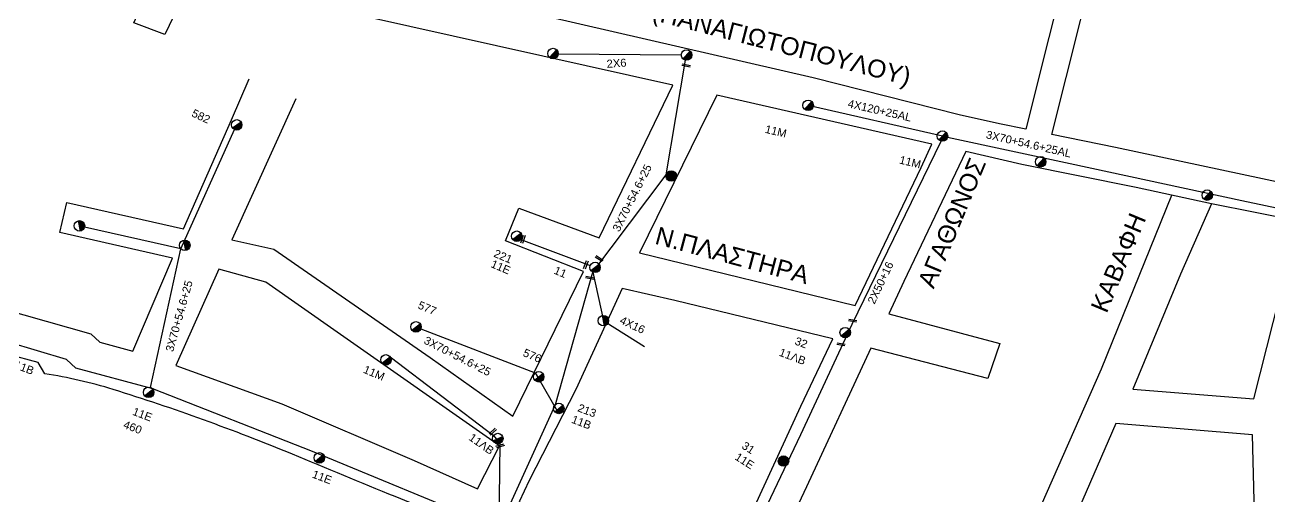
# Model space of a CAD drawing. Header units: millimetres. Extents: x 6950 to 9601, y 853 to 1951.
# Drawn here: x 8405.1 to 8685, y 1075.3 to 1181.2 of the extents above; entities that cross this region are included whole.
import ezdxf

# ---------------------------------------------------------------- set-up
doc = ezdxf.new("R2010")
doc.units = ezdxf.units.MM
for name, color, linetype in [('Άγνωστα', 7, 'Continuous'), ('Εναέρια παροχή ΧΤ 4x16', 7, 'SYN_LINE'), ('Μηχανική τομή', 7, 'Continuous'), ('Στύλος Ξύλινος', 7, 'Continuous'), ('Στύλος Ξύλινος @ 1', 7, 'Continuous'), ('Στύλος ΦΜ', 7, 'Continuous'), ('Στύλος ΦΜ @ 1', 7, 'Continuous'), ('Συνεστραμμένα ΧΤ   3x70+54.6+25 AL', 7, 'SYN_LINE'), ('Συνεστραμμένα ΧΤ   4x120+25 AL', 7, 'SYN_LINE'), ('Υπόβαθρο ΔΕΗ', 7, 'Continuous')]:
    doc.layers.add(name, color=color, linetype=linetype)
doc.styles.add('arial', font='ARIAL.TTF')
doc.styles.get("Standard").update_dxf_attribs({"font": 'ARIAL.TTF'})
doc.linetypes.add('SYN_LINE', pattern='A,0.5,-0.0001,["/\\/\\/\\/",Standard,S=0.1,R=0,X=0,Y=-0.05],-0.25', length=0.7501)

# ---------------------------------------------------------------- blocks, each defined once
blk = doc.blocks.new('ΜΗΧΑΝΙΚΗ ΤΟΜΗ')
at = {"layer": 'Μηχανική τομή', "ltscale": 40}
for p, q in [((-1.89, 0.78), (1.89, 0.78)), ((1.89, 0), (-1.89, 0))]:
    blk.add_line(p, q, dxfattribs=at)
blk = doc.blocks.new('ΥΠΑΡΧΩΝ ΤΣΙΜΕΝΤΕΝΙΟΣ ΣΤΥΛΟΣ')
at = {"layer": 'Στύλος ΦΜ'}
blk.add_hatch(color=7, dxfattribs=at).paths.add_polyline_path([(-1.29, -2.28, 0.574793), (2.62, 0, 0.268822), (1.3, 2.27)])
at = {"layer": 'Στύλος ΦΜ', "color": 7}
blk.add_line((-1.29, -2.28), (1.3, 2.27), dxfattribs=at)
blk.add_circle((0, 0), 2.62, dxfattribs=at)
at = {"layer": 'Στύλος ΦΜ', "flags": 4}
for tag, p in [('ΤΥΠΟΣ', (-4.91, 3.03)), ('ΑΡΙΘΜΟΣ', (-4.68, 8.05))]:
    blk.add_attdef(tag, p, '', height=4, dxfattribs=at)
blk = doc.blocks.new('ΥΠΑΡΧΩΝ ΞΥΛΙΝΟΣ ΣΤΥΛΟΣ')
at = {"layer": 'Στύλος Ξύλινος'}
h = blk.add_hatch(color=7, dxfattribs=at)
h.paths.add_polyline_path([(-2.62, 0, 0.270008), (-1.29, -2.28), (1.3, 2.27, 0.576266)])
h.paths.add_polyline_path([(-1.29, -2.28, 0.574793), (2.62, 0, 0.268822), (1.3, 2.27)])
at = {"layer": 'Στύλος Ξύλινος', "color": 7}
blk.add_line((-1.29, -2.28), (1.3, 2.27), dxfattribs=at)
blk.add_circle((0, 0), 2.62, dxfattribs=at)
at = {"layer": 'Στύλος Ξύλινος', "flags": 4}
for tag, p in [('ΑΡΙΘΜΟΣ', (-4.91, 8.6)), ('ΤΥΠΟΣ', (-4.85, 3.39))]:
    blk.add_attdef(tag, p, '', height=4, dxfattribs=at)

msp = doc.modelspace()

# ---------------------------------------------------------------- linework, layer by layer
at = {"layer": 'Άγνωστα', "color": 85}
for points in [[(8525.1, 1174.72), (8552.78, 1174.47)], [(8562.54, 1053.07), (8579.66, 1089.11), (8591.22, 1113.96), (8611.27, 1155.08)]]:
    msp.add_lwpolyline(points, dxfattribs=at)
at = {"layer": 'Συνεστραμμένα ΧΤ   3x70+54.6+25 AL', "color": 85, "linetype": 'SYN_LINE', "ltscale": 20}
for points in [[(8512.14, 1068.64), (8524.46, 1095.88), (8532.91, 1125.61), (8549.35, 1147.48), (8553.76, 1173.3)], [(8516.65, 1132.94), (8532.27, 1127.11)], [(8494.18, 1112.86), (8519.9, 1102.95), (8520.6, 1101.85)], [(8487.27, 1106.61), (8510.55, 1088.92), (8511.93, 1087.12), (8511.74, 1068.71)]]:
    msp.add_lwpolyline(points, dxfattribs=at)
at = {"layer": 'Συνεστραμμένα ΧΤ   3x70+54.6+25 AL', "color": 1, "linetype": 'SYN_LINE', "ltscale": 20}
for points in [[(8433.36, 1099.7), (8440.18, 1130.89), (8452.28, 1157.67)], [(8440.18, 1130.89), (8418.52, 1135.77)], [(8510.86, 1068.33), (8469.8, 1085.33), (8433.85, 1099.35), (8416.56, 1104.03), (8414.43, 1105.97), (8401.37, 1109.86)]]:
    msp.add_lwpolyline(points, dxfattribs=at)
at = {"layer": 'Συνεστραμμένα ΧΤ   3x70+54.6+25 AL', "color": 85, "ltscale": 20}
msp.add_lwpolyline([(8612.69, 1155.95), (8640.26, 1150.04), (8678.89, 1141.74), (8700.19, 1137.22)], dxfattribs=at)
at = {"layer": 'Συνεστραμμένα ΧΤ   3x70+54.6+25 AL', "color": 85, "linetype": 'SYN_LINE', "ltscale": 12}
msp.add_lwpolyline([(8532.91, 1125.61), (8535.26, 1114.71), (8535.77, 1114.39)], dxfattribs=at)
at = {"layer": 'Συνεστραμμένα ΧΤ   3x70+54.6+25 AL', "color": 85, "linetype": 'SYN_LINE', "ltscale": 10}
msp.add_lwpolyline([(8535.77, 1114.39), (8544.54, 1108.89)], dxfattribs=at)
at = {"layer": 'Συνεστραμμένα ΧΤ   3x70+54.6+25 AL', "color": 85, "linetype": 'SYN_LINE', "ltscale": 8}
msp.add_lwpolyline([(8520.6, 1101.85), (8524.83, 1094.46)], dxfattribs=at)
at = {"layer": 'Συνεστραμμένα ΧΤ   4x120+25 AL', "color": 85, "ltscale": 20}
msp.add_line((8611.54, 1156.22), (8581.32, 1163.13), dxfattribs=at)
at = {"layer": 'Υπόβαθρο ΔΕΗ'}
for points in [[(8516.2, 1139.99), (8534.29, 1133.37), (8550.88, 1167.64), (8481.93, 1183.02), (8506.87, 1256.69), (8506.87, 1256.69), (8506.87, 1256.69), (8506.87, 1256.69), (8475.04, 1263.48), (8463.11, 1236.95), (8445.37, 1197.35), (8436.56, 1179.03), (8429.58, 1181.68), (8448.5, 1223.16), (8463.4, 1255.84), (8467.34, 1264.93), (8420.92, 1275.06), (8413.79, 1276.51), (8382.01, 1281.66)], [(8677.28, 1204.09), (8688, 1248.93), (8690.04, 1257.2), (8715.16, 1253.07), (8721.39, 1251.81), (8714.79, 1225.3), (8705.51, 1189.63), (8697.57, 1158.96), (8693.72, 1144.42), (8650.45, 1153.64), (8636.17, 1156.55), (8662.07, 1259.75), (8680.6, 1257.94), (8682.81, 1257.75), (8676.55, 1233.15), (8670.12, 1205.08)], [(8399.81, 1117.44), (8419.92, 1111.77), (8421.99, 1109.88), (8429.39, 1107.88), (8438.28, 1128.77), (8412.98, 1134.53), (8414.51, 1141.28), (8440.81, 1135.36), (8451.58, 1159.84), (8455.57, 1169.08)], [(8466.07, 1164.61), (8451.63, 1132.91), (8461.1, 1130.8), (8496.31, 1106.41), (8514.88, 1093.25), (8530.76, 1125.8), (8513.25, 1132.65), (8516.2, 1139.99)], [(8609.16, 1154.37), (8560.81, 1165.41), (8543.41, 1129.98), (8591.9, 1118.1), (8606.79, 1149.17), (8609.16, 1154.37)], [(8459.27, 1123.39), (8448.71, 1126.27), (8439.08, 1104.62), (8462.87, 1095.99), (8492.68, 1083.26), (8506.96, 1076.92), (8511.87, 1086.6), (8475.34, 1112.12), (8459.27, 1123.39)]]:
    msp.add_lwpolyline(points, dxfattribs=at)
msp.add_lwpolyline([(8630.28, 1157.75), (8624.35, 1158.96), (8615.33, 1160.99), (8582.43, 1169.33), (8522.43, 1183.11), (8495.91, 1188.95), (8517.15, 1255.41), (8517.15, 1255.41), (8568.95, 1257.62), (8630.96, 1260.36), (8645.55, 1261.37), (8656.03, 1260.34)], close=True, dxfattribs=at)
for points in [[(8672.11, 1140.99), (8665.14, 1125.17), (8654.39, 1099.32), (8681.59, 1097.11), (8691.72, 1137.11), (8672.11, 1140.99), (8655.14, 1144.69), (8629.4, 1149.86), (8616.84, 1152.73), (8602.85, 1123.53), (8599.51, 1116.23), (8624.46, 1109.6), (8621.73, 1101.73), (8595.44, 1108.52), (8580.97, 1077.38), (8572.58, 1059.54), (8580.48, 1060.01, 0.03397), (8598.55, 1062.31, -0.078844), (8628.96, 1062.31), (8647.33, 1103.91), (8663.13, 1142.95)], [(8586.87, 1110.63), (8551.32, 1119.23), (8539.45, 1121.96), (8529.08, 1099.26), (8518.59, 1078.75), (8516.34, 1073.99), (8540.79, 1064.79, 0.041432), (8549.49, 1062.31, 0.000199), (8563.17, 1059.63), (8579.7, 1095.5), (8586.87, 1110.63)], [(8481.97, 1024.29), (8494.55, 1050.17), (8503.48, 1068.92), (8488.41, 1075.14, 0.000115), (8465.28, 1084.68, 0.022374), (8424.96, 1099.24, 0.0384), (8409.55, 1102.76), (8408.05, 1105.3), (8401.44, 1107.14), (8390.52, 1082.2), (8383.61, 1065.56), (8419.87, 1050.16), (8383.61, 1065.56), (8481.97, 1024.29), (8481.97, 1024.29)]]:
    msp.add_lwpolyline(points, format="xyb", dxfattribs=at)
msp.add_lwpolyline([(8681.29, 1089.05), (8650.58, 1091.57), (8637.24, 1060.83, -0.060493), (8682.06, 1059.51)], format="xyb", close=True, dxfattribs=at)

# ---------------------------------------------------------------- block references
at = {"layer": 'Μηχανική τομή'}
for p, xscale, yscale, zscale, rotation in [((8553.89, 1172.28), 0.4999999999999999, 0.4999999999999999, 0.4999999999999999, 169.57116670519), ((8517.33, 1132.95), 0.4999999999999996, 0.4999999999999996, 0.4999999999999996, 70.95392755448539), ((8531.49, 1127.22), 0.4999999999999996, 0.4999999999999996, 0.4999999999999996, 70.95392755448539), ((8534.41, 1128.83), 0.4999999999999999, 0.4999999999999999, 0.4999999999999999, 147.6172721590825), ((8532.22, 1124.54), 0.4999999999999999, 0.4999999999999999, 0.4999999999999999, 169.57116670519), ((8591.38, 1114.91), 0.4999999999999999, 0.4999999999999999, 0.4999999999999999, 169.57116670519), ((8588.75, 1109.58), 0.4999999999999999, 0.4999999999999999, 0.4999999999999999, 169.57116670519), ((8510.22, 1089.9), 0.4999999999999999, 0.4999999999999999, 0.4999999999999999, 222.3524473034767), ((8511.97, 1086.75), 0.4999999999999998, 0.4999999999999998, 0.4999999999999998, 196.8079120422117)]:
    msp.add_blockref('ΜΗΧΑΝΙΚΗ ΤΟΜΗ', p, dxfattribs=dict(at, xscale=xscale, yscale=yscale, zscale=zscale, rotation=rotation))
at = {"layer": 'Στύλος Ξύλινος @ 1', "ltscale": 40, "xscale": 0.449999999999818, "yscale": 0.449999999999818, "zscale": 0.449999999999818, "rotation": 348.1169651203148}
msp.add_blockref('ΥΠΑΡΧΩΝ ΞΥΛΙΝΟΣ ΣΤΥΛΟΣ', (8550.51, 1147.24), dxfattribs=at)
at = {"layer": 'Στύλος Ξύλινος @ 1', "ltscale": 40}
ref = msp.add_blockref('ΥΠΑΡΧΩΝ ΞΥΛΙΝΟΣ ΣΤΥΛΟΣ', (8575.78, 1083.14), dxfattribs=dict(at, xscale=0.449999999999818, yscale=0.449999999999818, zscale=0.449999999999818, rotation=327.3728216567335))
ref.add_attrib('ΤΥΠΟΣ', '31', (8566.21, 1086.13), dxfattribs={"layer": 'Στύλος Ξύλινος', "height": 1.8, "rotation": 327.3728, "flags": 4})
ref.add_attrib('ΑΡΙΘΜΟΣ', '11E', (8564.67, 1083.62), dxfattribs={"layer": 'Στύλος Ξύλινος', "height": 1.8, "rotation": 327.3728, "flags": 4})
at = {"layer": 'Στύλος ΦΜ @ 1', "ltscale": 40}
for p, xscale, yscale, zscale, rotation in [((8523.92, 1174.78), 0.4499999999998182, 0.4499999999998182, 0.4499999999998182, 346.5061005695495), ((8553.96, 1174.46), 0.4499999999998182, 0.4499999999998182, 0.4499999999998182, 346.5061005695495), ((8633.64, 1150.44), 0.4499999999998182, 0.4499999999998182, 0.4499999999998182, 346.5061005695495), ((8671.13, 1142.94), 0.4499999999998182, 0.4499999999998182, 0.4499999999998182, 346.5061005695495), ((8417.37, 1136.03), 0.4499999999998183, 0.4499999999998183, 0.4499999999998183, 41.01183998510068), ((8441.07, 1131.66), 0.4499999999998183, 0.4499999999998183, 0.4499999999998183, 41.01183998510068), ((8535.26, 1114.71), 0.4499999999998183, 0.4499999999998183, 0.4499999999998183, 41.01183998510068)]:
    msp.add_blockref('ΥΠΑΡΧΩΝ ΤΣΙΜΕΝΤΕΝΙΟΣ ΣΤΥΛΟΣ', p, dxfattribs=dict(at, xscale=xscale, yscale=yscale, zscale=zscale, rotation=rotation))
ref = msp.add_blockref('ΥΠΑΡΧΩΝ ΤΣΙΜΕΝΤΕΝΙΟΣ ΣΤΥΛΟΣ', (8452.76, 1158.74), dxfattribs=dict(at, xscale=0.4499999999998183, yscale=0.4499999999998183, zscale=0.4499999999998183, rotation=335.0005817005595))
ref.add_attrib('ΤΥΠΟΣ', '582', (8442.44, 1160.74), dxfattribs={"layer": 'Στύλος ΦΜ', "height": 1.8, "rotation": 335.0006, "flags": 4})
ref = msp.add_blockref('ΥΠΑΡΧΩΝ ΤΣΙΜΕΝΤΕΝΙΟΣ ΣΤΥΛΟΣ', (8581.32, 1163.13), dxfattribs=dict(at, xscale=0.4499999999998182, yscale=0.4499999999998182, zscale=0.4499999999998182, rotation=346.5061005695495))
ref.add_attrib('ΤΥΠΟΣ', '11M', (8571.48, 1156.99), dxfattribs={"layer": 'Στύλος ΦΜ', "height": 1.8, "rotation": 346.5061, "flags": 4})
ref = msp.add_blockref('ΥΠΑΡΧΩΝ ΤΣΙΜΕΝΤΕΝΙΟΣ ΣΤΥΛΟΣ', (8611.54, 1156.22), dxfattribs=dict(at, xscale=0.4499999999998182, yscale=0.4499999999998182, zscale=0.4499999999998182, rotation=346.5061005695495))
ref.add_attrib('ΤΥΠΟΣ', '11M', (8601.7, 1150.08), dxfattribs={"layer": 'Στύλος ΦΜ', "height": 1.8, "rotation": 346.5061, "flags": 4})
ref = msp.add_blockref('ΥΠΑΡΧΩΝ ΤΣΙΜΕΝΤΕΝΙΟΣ ΣΤΥΛΟΣ', (8515.76, 1133.71), dxfattribs=dict(at, xscale=0.4499999999998183, yscale=0.4499999999998183, zscale=0.4499999999998183, rotation=336.9640743434682))
ref.add_attrib('ΤΥΠΟΣ', '221', (8510.4, 1129.16), dxfattribs={"layer": 'Στύλος ΦΜ', "height": 1.8, "rotation": 336.9641, "flags": 4})
ref.add_attrib('ΑΡΙΘΜΟΣ', '11E', (8509.76, 1126.81), dxfattribs={"layer": 'Στύλος ΦΜ', "height": 1.8, "rotation": 336.9641, "flags": 4})
ref = msp.add_blockref('ΥΠΑΡΧΩΝ ΤΣΙΜΕΝΤΕΝΙΟΣ ΣΤΥΛΟΣ', (8533.38, 1126.69), dxfattribs=dict(at, xscale=0.4499999999998183, yscale=0.4499999999998183, zscale=0.4499999999998183, rotation=336.9640743434682))
ref.add_attrib('ΤΥΠΟΣ', '11', (8523.95, 1125.36), dxfattribs={"layer": 'Στύλος ΦΜ', "height": 1.8, "rotation": 336.9641, "flags": 4})
ref = msp.add_blockref('ΥΠΑΡΧΩΝ ΤΣΙΜΕΝΤΕΝΙΟΣ ΣΤΥΛΟΣ', (8493.09, 1113.32), dxfattribs=dict(at, xscale=0.4499999999998183, yscale=0.4499999999998183, zscale=0.4499999999998183, rotation=336.9640743434682))
ref.add_attrib('ΤΥΠΟΣ', '577', (8493.34, 1117.55), dxfattribs={"layer": 'Στύλος ΦΜ', "height": 1.8, "rotation": 336.9641, "flags": 4})
ref = msp.add_blockref('ΥΠΑΡΧΩΝ ΤΣΙΜΕΝΤΕΝΙΟΣ ΣΤΥΛΟΣ', (8589.66, 1112.03), dxfattribs=dict(at, xscale=0.4499999999998183, yscale=0.4499999999998183, zscale=0.4499999999998183, rotation=339.3290190045855))
ref.add_attrib('ΤΥΠΟΣ', '32', (8578.14, 1109.43), dxfattribs={"layer": 'Στύλος ΦΜ', "height": 1.8, "rotation": 339.329, "flags": 4})
ref.add_attrib('ΑΡΙΘΜΟΣ', '11ΛΒ', (8574.61, 1106.89), dxfattribs={"layer": 'Στύλος ΦΜ', "height": 1.8, "rotation": 339.329, "flags": 4})
ref = msp.add_blockref('ΥΠΑΡΧΩΝ ΤΣΙΜΕΝΤΕΝΙΟΣ ΣΤΥΛΟΣ', (8400.46, 1109.11), dxfattribs=dict(at, xscale=0.4499999999998183, yscale=0.4499999999998183, zscale=0.4499999999998183, rotation=339.3290190045855))
ref.add_attrib('ΤΥΠΟΣ', '11B', (8402.54, 1104.09), dxfattribs={"layer": 'Στύλος ΦΜ', "height": 1.8, "rotation": 339.329, "flags": 4})
ref = msp.add_blockref('ΥΠΑΡΧΩΝ ΤΣΙΜΕΝΤΕΝΙΟΣ ΣΤΥΛΟΣ', (8486.33, 1105.9), dxfattribs=dict(at, xscale=0.4499999999998183, yscale=0.4499999999998183, zscale=0.4499999999998183, rotation=336.9640743434682))
ref.add_attrib('ΤΥΠΟΣ', '11M', (8481.06, 1103.07), dxfattribs={"layer": 'Στύλος ΦΜ', "height": 1.8, "rotation": 336.9641, "flags": 4})
ref = msp.add_blockref('ΥΠΑΡΧΩΝ ΤΣΙΜΕΝΤΕΝΙΟΣ ΣΤΥΛΟΣ', (8520.71, 1102.09), dxfattribs=dict(at, xscale=0.4499999999998183, yscale=0.4499999999998183, zscale=0.4499999999998183, rotation=336.9640743434682))
ref.add_attrib('ΤΥΠΟΣ', '576', (8516.99, 1106.84), dxfattribs={"layer": 'Στύλος ΦΜ', "height": 1.8, "rotation": 336.9641, "flags": 4})
ref = msp.add_blockref('ΥΠΑΡΧΩΝ ΤΣΙΜΕΝΤΕΝΙΟΣ ΣΤΥΛΟΣ', (8432.94, 1098.6), dxfattribs=dict(at, xscale=0.4499999999998183, yscale=0.4499999999998183, zscale=0.4499999999998183, rotation=339.3290190045855))
ref.add_attrib('ΤΥΠΟΣ', '11E', (8429.14, 1093.59), dxfattribs={"layer": 'Στύλος ΦΜ', "height": 1.8, "rotation": 339.329, "flags": 4})
ref.add_attrib('ΑΡΙΘΜΟΣ', '460', (8427.07, 1090.65), dxfattribs={"layer": 'Στύλος ΦΜ', "height": 1.8, "rotation": 339.329, "flags": 4})
ref = msp.add_blockref('ΥΠΑΡΧΩΝ ΤΣΙΜΕΝΤΕΝΙΟΣ ΣΤΥΛΟΣ', (8525.22, 1094.98), dxfattribs=dict(at, xscale=0.4499999999998183, yscale=0.4499999999998183, zscale=0.4499999999998183, rotation=339.3290190045855))
ref.add_attrib('ΤΥΠΟΣ', '213', (8529.29, 1094.4), dxfattribs={"layer": 'Στύλος ΦΜ', "height": 1.8, "rotation": 339.329, "flags": 4})
ref.add_attrib('ΑΡΙΘΜΟΣ', '11B', (8527.91, 1091.81), dxfattribs={"layer": 'Στύλος ΦΜ', "height": 1.8, "rotation": 339.329, "flags": 4})
ref = msp.add_blockref('ΥΠΑΡΧΩΝ ΤΣΙΜΕΝΤΕΝΙΟΣ ΣΤΥΛΟΣ', (8511.49, 1088.21), dxfattribs=dict(at, xscale=0.4499999999998182, yscale=0.4499999999998182, zscale=0.4499999999998182, rotation=324.6363549318681))
ref.add_attrib('ΤΥΠΟΣ', '11ΛΒ', (8504.8, 1088.04), dxfattribs={"layer": 'Στύλος ΦΜ', "height": 1.8, "rotation": 324.6364, "flags": 4})
ref = msp.add_blockref('ΥΠΑΡΧΩΝ ΤΣΙΜΕΝΤΕΝΙΟΣ ΣΤΥΛΟΣ', (8471.35, 1083.87), dxfattribs=dict(at, xscale=0.4499999999998183, yscale=0.4499999999998183, zscale=0.4499999999998183, rotation=339.3290190045855))
ref.add_attrib('ΤΥΠΟΣ', '11E', (8469.56, 1079.48), dxfattribs={"layer": 'Στύλος ΦΜ', "height": 1.8, "rotation": 339.329, "flags": 4})

# ---------------------------------------------------------------- texts
at = {"ltscale": 40, "char_height": 4, "width": 94.4586, "attachment_point": 1, "style": 'arial'}
for s, insert, rotation in [('ΒΙΚΕΛΑ     (ΠANAΓIΩTOΠOYΛOY)', (8519.88, 1193.21), 345.6076), ('ΑΓΑΘΩΝΟΣ', (8605.86, 1123.24), 67.3993), ('ΚΑΒΑΦΗ', (8644.78, 1117.72), 67.3993), ('Ν.ΠΛΑΣΤΗΡΑ', (8547.66, 1135.92), 345.03)]:
    msp.add_mtext(s, dxfattribs=dict(at, insert=insert, rotation=rotation))
at = {"layer": 'Άγνωστα', "ltscale": 40, "char_height": 1.8, "width": 34.5395, "attachment_point": 1, "style": 'arial'}
for s, insert, rotation in [('2X6', (8535.92, 1173.35), 3.9354), ('3X70+54.6+25', (8537.21, 1135.36), 63.3593), ('2X50+16', (8594.61, 1119.06), 64.4616), ('3X70+54.6+25', (8436.71, 1108.05), 74.3768), ('3X70+54.6+25', (8495.49, 1111.3), 332.9162)]:
    msp.add_mtext(s, dxfattribs=dict(at, insert=insert, rotation=rotation))
at = {"layer": 'Εναέρια παροχή ΧΤ 4x16', "ltscale": 20, "insert": (8539.52, 1115.82), "char_height": 1.8, "width": 34.5395, "attachment_point": 1, "rotation": 334.9082, "style": 'arial'}
msp.add_mtext('4X16', dxfattribs=at)
at = {"layer": 'Συνεστραμμένα ΧΤ   3x70+54.6+25 AL', "ltscale": 20, "char_height": 1.8, "attachment_point": 1, "rotation": 347.0963, "style": 'arial'}
for s, insert, width in [('4X120+25AL', (8590.51, 1164.48), 15.9017), ('3X70+54.6+25AL', (8621.61, 1157.5), 34.5395)]:
    msp.add_mtext(s, dxfattribs=dict(at, insert=insert, width=width))

doc.saveas('drawing.dxf')
